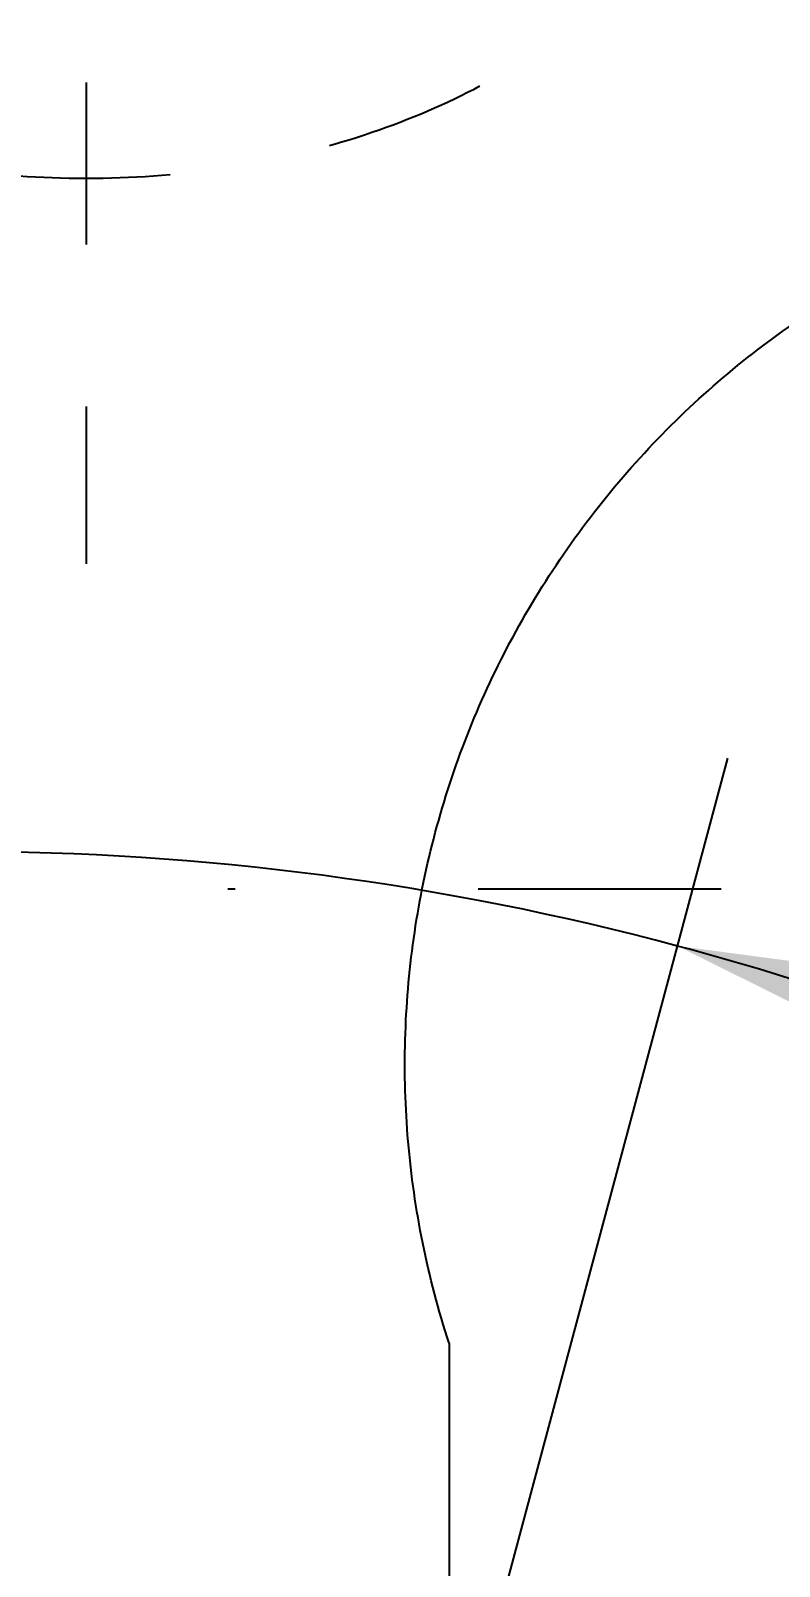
# Model space of a CAD drawing. Header units: millimetres. Extents: x 0 to 12600, y -349 to 8910.
# Drawn here: x 7963 to 8309, y 6364 to 7075 of the extents above; entities that cross this region are included whole.
import ezdxf

# ---------------------------------------------------------------- set-up
doc = ezdxf.new("R2010")
doc.units = ezdxf.units.MM
doc.header["$LTSCALE"] = 300
doc.linetypes.add('K', pattern=[2.5, 1.25, -0.25, 0.25, -0.25, 0.25, -0.25])
doc.layers.add('02', color=1, linetype='Continuous')
doc.layers.add('07', color=6, linetype='K')
doc.styles.get("Standard").update_dxf_attribs({"font": 'isocp', "width": 0.707, "bigfont": 'intecad.shx'})
doc.dimstyles.new('INTE$2', dxfattribs={"dimscale": 30, "dimtxt": 3.5, "dimasz": 3, "dimexe": 3, "dimexo": 0, "dimgap": 1, "dimtad": 1, "dimtih": 1, "dimtoh": 1, "dimdec": 1, "dimdsep": 46, "dimtxsty": 'Standard', "dimcen": 0, "dimclrd": 1, "dimclre": 1, "dimclrt": 3, "dimaunit": 1, "dimadec": 0, "dimazin": 0, "dimtfac": 1, "dimtdec": 1, "dimtmove": 0, "dimatfit": 0, "dimfxl": 0, "dimarcsym": 0})

# ---------------------------------------------------------------- blocks, each defined once
blk = doc.blocks.new('*D9')
at = {"layer": '02', "color": 1, "linetype": 'Continuous', "lineweight": -2}
for p, q in [((7929.98, 6427.06), (7929.98, 6784.94)), ((8139.75, 6195.21), (8285.23, 6738.17)), ((8432.11, 6592.57), (8693.46, 6592.57))]:
    blk.add_line(p, q, dxfattribs=at)
for start, end in [(75, 90), (94.02125, 98.04251), (66.95253, 75), (66.95749, 70.97875)]:
    blk.add_arc((7929.98, 5412.34), 1282.6, start, end, dxfattribs=at)
at = {"layer": '02', "color": 1, "linetype": 'Continuous'}
for points in [[(7839.51, 6706.77), (7840.56, 6676.79), (7929.98, 6694.94)], [(8343.61, 6610.56), (8352.39, 6639.25), (8261.94, 6651.24)]]:
    blk.add_solid(points, dxfattribs=at)
at = {"layer": 'Defpoints', "color": 0, "linetype": 'Continuous'}
for p in [(8041.76, 6690.06), (7929.98, 6427.06), (8139.75, 6195.21), (8016.04, 5733.51), (7929.98, 4460.5)]:
    blk.add_point(p, dxfattribs=at)
at = {"layer": '02', "color": 3, "linetype": 'Continuous', "insert": (8607.79, 6675.07), "char_height": 105, "attachment_point": 5}
blk.add_mtext('15°', dxfattribs=at)
blk = doc.blocks.new('erewre')
at = {"layer": '07', "color": 6, "linetype": 'K'}
blk.add_line((9058.32, 9633.29), (9058.32, 8960.43), dxfattribs=at)
at = {"layer": '07', "color": 6, "linetype": 'K', "extrusion": (0, 0, -1)}
blk.add_ellipse((9058.32, 9354.57), major_axis=(305, 0), ratio=0.707107, dxfattribs=at)
blk = doc.blocks.new('fer')
at = {"layer": '07', "color": 6, "linetype": 'K', "ltscale": 1.5}
for p, q in [((15099.57, 6808.88), (16002.98, 6808.88)), ((15900.55, 6598.68), (15900.55, 6468.68))]:
    blk.add_line(p, q, dxfattribs=at)
blk.add_arc((15504.07, 6727.64), 416.92, 341.98274, 86.2743, dxfattribs=at)

msp = doc.modelspace()

# ---------------------------------------------------------------- block references
at = {"layer": '07'}
msp.add_blockref('erewre', (-1070.1, -2132.33), dxfattribs=at)
at = {"layer": '07', "xscale": -1}
msp.add_blockref('fer', (24056.73, -131.32), dxfattribs=at)

# ---------------------------------------------------------------- dimensions: what is measured, and where the dimension line sits
at = {"layer": '02', "color": 1, "linetype": 'Continuous'}
dim = msp.add_angular_dim_2l(base=(8041.76, 6690.06), line1=((8016.04, 5733.51), (8139.75, 6195.21)), line2=((7929.98, 4460.5), (7929.98, 6427.06)), dimstyle='INTE$2', dxfattribs=at)
dim.commit()
dim.dimension.update_dxf_attribs({"geometry": '*D9', "text_midpoint": (8607.79, 6675.07)})

doc.saveas('drawing.dxf')
